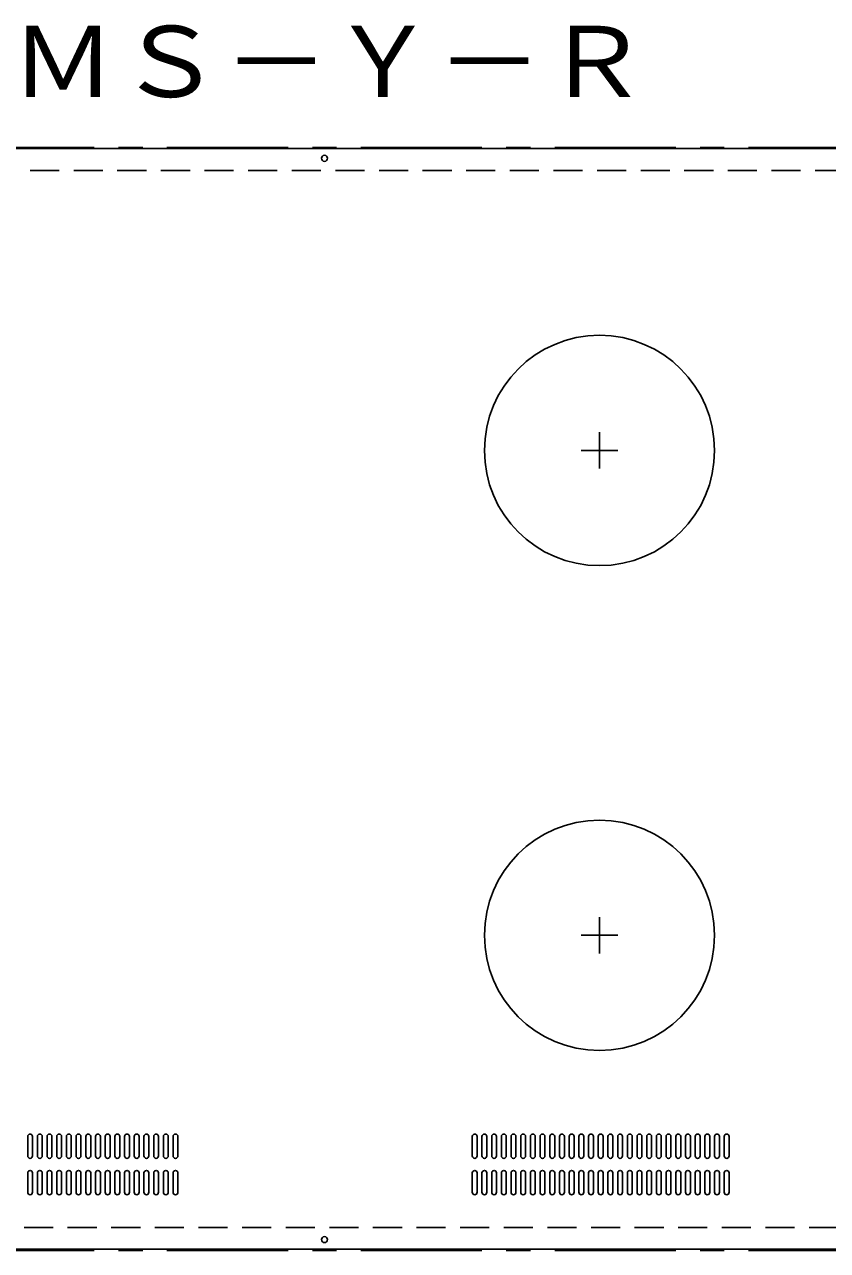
# Model space of a CAD drawing. Units: millimetres, scale not verified. Extents: x -3416 to 4046, y -2178 to 2260.
# Drawn here: x -2665 to -2002, y -1852 to -840 of the extents above; entities that cross this region are included whole.
import ezdxf
from ezdxf.enums import TextEntityAlignment as Align

# ---------------------------------------------------------------- set-up
doc = ezdxf.new("R2010")
doc.units = ezdxf.units.MM
doc.header["$LTSCALE"] = 20
doc.linetypes.add('CHAIN1', pattern=[8, 5, -1, 1, -1])
doc.linetypes.add('DASHED1', pattern=[1.8, 1.2, -0.6])
doc.layers.add('0-0', color=7, linetype='Continuous')
doc.styles.add('ＭＳ ゴシック', font='')
doc.styles.get('ＭＳ ゴシック').set_extended_font_data('MS Gothic')

msp = doc.modelspace()

# ---------------------------------------------------------------- linework, layer by layer
at = {"layer": '0-0', "color": 4, "linetype": 'CHAIN1'}
msp.add_line((3952.47, -941.71), (-3327.53, -941.71), dxfattribs=at)
at = {"layer": '0-0'}
for p, q in [((-3321.53, -942.71), (-1525.53, -942.71)), ((-2662.53, -1757.71), (-2662.53, -1773.71)), ((-2658.53, -1757.71), (-2658.53, -1773.71)), ((-2654.53, -1757.71), (-2654.53, -1773.71)), ((-2650.53, -1757.71), (-2650.53, -1773.71)), ((-2646.53, -1757.71), (-2646.53, -1773.71)), ((-2642.53, -1757.71), (-2642.53, -1773.71)), ((-2638.53, -1757.71), (-2638.53, -1773.71)), ((-2634.53, -1757.71), (-2634.53, -1773.71)), ((-2630.53, -1757.71), (-2630.53, -1773.71)), ((-2626.53, -1757.71), (-2626.53, -1773.71)), ((-2622.53, -1757.71), (-2622.53, -1773.71)), ((-2618.53, -1757.71), (-2618.53, -1773.71)), ((-2614.53, -1757.71), (-2614.53, -1773.71)), ((-2610.53, -1757.71), (-2610.53, -1773.71)), ((-2606.53, -1757.71), (-2606.53, -1773.71)), ((-2602.53, -1757.71), (-2602.53, -1773.71)), ((-2598.53, -1757.71), (-2598.53, -1773.71)), ((-2594.53, -1757.71), (-2594.53, -1773.71)), ((-2590.53, -1757.71), (-2590.53, -1773.71)), ((-2586.53, -1757.71), (-2586.53, -1773.71)), ((-2582.53, -1757.71), (-2582.53, -1773.71)), ((-2578.53, -1757.71), (-2578.53, -1773.71)), ((-2574.53, -1757.71), (-2574.53, -1773.71)), ((-2570.53, -1757.71), (-2570.53, -1773.71)), ((-2566.53, -1757.71), (-2566.53, -1773.71)), ((-2562.53, -1757.71), (-2562.53, -1773.71)), ((-2558.53, -1757.71), (-2558.53, -1773.71)), ((-2554.53, -1757.71), (-2554.53, -1773.71)), ((-2550.53, -1757.71), (-2550.53, -1773.71)), ((-2546.53, -1757.71), (-2546.53, -1773.71)), ((-2542.53, -1757.71), (-2542.53, -1773.71)), ((-2538.53, -1757.71), (-2538.53, -1773.71)), ((-2295.53, -1757.71), (-2295.53, -1773.71)), ((-2291.53, -1757.71), (-2291.53, -1773.71)), ((-2287.53, -1757.71), (-2287.53, -1773.71)), ((-2283.53, -1757.71), (-2283.53, -1773.71)), ((-2279.53, -1757.71), (-2279.53, -1773.71)), ((-2275.53, -1757.71), (-2275.53, -1773.71)), ((-2271.53, -1757.71), (-2271.53, -1773.71)), ((-2267.53, -1757.71), (-2267.53, -1773.71)), ((-2263.53, -1757.71), (-2263.53, -1773.71)), ((-2259.53, -1757.71), (-2259.53, -1773.71)), ((-2255.53, -1757.71), (-2255.53, -1773.71)), ((-2251.53, -1757.71), (-2251.53, -1773.71)), ((-2247.53, -1757.71), (-2247.53, -1773.71)), ((-2243.53, -1757.71), (-2243.53, -1773.71)), ((-2239.53, -1757.71), (-2239.53, -1773.71)), ((-2235.53, -1757.71), (-2235.53, -1773.71)), ((-2231.53, -1757.71), (-2231.53, -1773.71)), ((-2227.53, -1757.71), (-2227.53, -1773.71)), ((-2223.53, -1757.71), (-2223.53, -1773.71)), ((-2219.53, -1757.71), (-2219.53, -1773.71)), ((-2215.53, -1757.71), (-2215.53, -1773.71)), ((-2211.53, -1757.71), (-2211.53, -1773.71)), ((-2207.53, -1757.71), (-2207.53, -1773.71)), ((-2203.53, -1757.71), (-2203.53, -1773.71)), ((-2199.53, -1757.71), (-2199.53, -1773.71)), ((-2195.53, -1757.71), (-2195.53, -1773.71)), ((-2191.53, -1757.71), (-2191.53, -1773.71)), ((-2187.53, -1757.71), (-2187.53, -1773.71)), ((-2183.53, -1757.71), (-2183.53, -1773.71)), ((-2179.53, -1757.71), (-2179.53, -1773.71)), ((-2175.53, -1757.71), (-2175.53, -1773.71)), ((-2171.53, -1757.71), (-2171.53, -1773.71)), ((-2167.53, -1757.71), (-2167.53, -1773.71)), ((-2163.53, -1757.71), (-2163.53, -1773.71)), ((-2159.53, -1757.71), (-2159.53, -1773.71)), ((-2155.53, -1757.71), (-2155.53, -1773.71)), ((-2151.53, -1757.71), (-2151.53, -1773.71)), ((-2147.53, -1757.71), (-2147.53, -1773.71)), ((-2143.53, -1757.71), (-2143.53, -1773.71)), ((-2139.53, -1757.71), (-2139.53, -1773.71)), ((-2135.53, -1757.71), (-2135.53, -1773.71)), ((-2131.53, -1757.71), (-2131.53, -1773.71)), ((-2127.53, -1757.71), (-2127.53, -1773.71)), ((-2123.53, -1757.71), (-2123.53, -1773.71)), ((-2119.53, -1757.71), (-2119.53, -1773.71)), ((-2115.53, -1757.71), (-2115.53, -1773.71)), ((-2111.53, -1757.71), (-2111.53, -1773.71)), ((-2107.53, -1757.71), (-2107.53, -1773.71)), ((-2103.53, -1757.71), (-2103.53, -1773.71)), ((-2099.53, -1757.71), (-2099.53, -1773.71)), ((-2095.53, -1757.71), (-2095.53, -1773.71)), ((-2091.53, -1757.71), (-2091.53, -1773.71)), ((-2087.53, -1757.71), (-2087.53, -1773.71)), ((-2083.53, -1757.71), (-2083.53, -1773.71)), ((-2662.53, -1787.71), (-2662.53, -1803.71)), ((-2658.53, -1787.71), (-2658.53, -1803.71)), ((-2654.53, -1787.71), (-2654.53, -1803.71)), ((-2650.53, -1787.71), (-2650.53, -1803.71)), ((-2646.53, -1787.71), (-2646.53, -1803.71)), ((-2642.53, -1787.71), (-2642.53, -1803.71)), ((-2638.53, -1787.71), (-2638.53, -1803.71)), ((-2634.53, -1787.71), (-2634.53, -1803.71)), ((-2630.53, -1787.71), (-2630.53, -1803.71)), ((-2626.53, -1787.71), (-2626.53, -1803.71)), ((-2622.53, -1787.71), (-2622.53, -1803.71)), ((-2618.53, -1787.71), (-2618.53, -1803.71)), ((-2614.53, -1787.71), (-2614.53, -1803.71)), ((-2610.53, -1787.71), (-2610.53, -1803.71)), ((-2606.53, -1787.71), (-2606.53, -1803.71)), ((-2602.53, -1787.71), (-2602.53, -1803.71)), ((-2598.53, -1787.71), (-2598.53, -1803.71)), ((-2594.53, -1787.71), (-2594.53, -1803.71)), ((-2590.53, -1787.71), (-2590.53, -1803.71)), ((-2586.53, -1787.71), (-2586.53, -1803.71)), ((-2582.53, -1787.71), (-2582.53, -1803.71)), ((-2578.53, -1787.71), (-2578.53, -1803.71)), ((-2574.53, -1787.71), (-2574.53, -1803.71)), ((-2570.53, -1787.71), (-2570.53, -1803.71)), ((-2566.53, -1787.71), (-2566.53, -1803.71)), ((-2562.53, -1787.71), (-2562.53, -1803.71)), ((-2558.53, -1787.71), (-2558.53, -1803.71)), ((-2554.53, -1787.71), (-2554.53, -1803.71)), ((-2550.53, -1787.71), (-2550.53, -1803.71)), ((-2546.53, -1787.71), (-2546.53, -1803.71)), ((-2542.53, -1787.71), (-2542.53, -1803.71)), ((-2538.53, -1787.71), (-2538.53, -1803.71)), ((-2295.53, -1787.71), (-2295.53, -1803.71)), ((-2291.53, -1787.71), (-2291.53, -1803.71)), ((-2287.53, -1787.71), (-2287.53, -1803.71)), ((-2283.53, -1787.71), (-2283.53, -1803.71)), ((-2279.53, -1787.71), (-2279.53, -1803.71)), ((-2275.53, -1787.71), (-2275.53, -1803.71)), ((-2271.53, -1787.71), (-2271.53, -1803.71)), ((-2267.53, -1787.71), (-2267.53, -1803.71)), ((-2263.53, -1787.71), (-2263.53, -1803.71)), ((-2259.53, -1787.71), (-2259.53, -1803.71)), ((-2255.53, -1787.71), (-2255.53, -1803.71)), ((-2251.53, -1787.71), (-2251.53, -1803.71)), ((-2247.53, -1787.71), (-2247.53, -1803.71)), ((-2243.53, -1787.71), (-2243.53, -1803.71)), ((-2239.53, -1787.71), (-2239.53, -1803.71)), ((-2235.53, -1787.71), (-2235.53, -1803.71)), ((-2231.53, -1787.71), (-2231.53, -1803.71)), ((-2227.53, -1787.71), (-2227.53, -1803.71)), ((-2223.53, -1787.71), (-2223.53, -1803.71)), ((-2219.53, -1787.71), (-2219.53, -1803.71)), ((-2215.53, -1787.71), (-2215.53, -1803.71)), ((-2211.53, -1787.71), (-2211.53, -1803.71)), ((-2207.53, -1787.71), (-2207.53, -1803.71)), ((-2203.53, -1787.71), (-2203.53, -1803.71)), ((-2199.53, -1787.71), (-2199.53, -1803.71)), ((-2195.53, -1787.71), (-2195.53, -1803.71)), ((-2191.53, -1787.71), (-2191.53, -1803.71)), ((-2187.53, -1787.71), (-2187.53, -1803.71)), ((-2183.53, -1787.71), (-2183.53, -1803.71)), ((-2179.53, -1787.71), (-2179.53, -1803.71)), ((-2175.53, -1787.71), (-2175.53, -1803.71)), ((-2171.53, -1787.71), (-2171.53, -1803.71)), ((-2167.53, -1787.71), (-2167.53, -1803.71)), ((-2163.53, -1787.71), (-2163.53, -1803.71)), ((-2159.53, -1787.71), (-2159.53, -1803.71)), ((-2155.53, -1787.71), (-2155.53, -1803.71)), ((-2151.53, -1787.71), (-2151.53, -1803.71)), ((-2147.53, -1787.71), (-2147.53, -1803.71)), ((-2143.53, -1787.71), (-2143.53, -1803.71)), ((-2139.53, -1787.71), (-2139.53, -1803.71)), ((-2135.53, -1787.71), (-2135.53, -1803.71)), ((-2131.53, -1787.71), (-2131.53, -1803.71)), ((-2127.53, -1787.71), (-2127.53, -1803.71)), ((-2123.53, -1787.71), (-2123.53, -1803.71)), ((-2119.53, -1787.71), (-2119.53, -1803.71)), ((-2115.53, -1787.71), (-2115.53, -1803.71)), ((-2111.53, -1787.71), (-2111.53, -1803.71)), ((-2107.53, -1787.71), (-2107.53, -1803.71)), ((-2103.53, -1787.71), (-2103.53, -1803.71)), ((-2099.53, -1787.71), (-2099.53, -1803.71)), ((-2095.53, -1787.71), (-2095.53, -1803.71)), ((-2091.53, -1787.71), (-2091.53, -1803.71)), ((-2087.53, -1787.71), (-2087.53, -1803.71)), ((-2083.53, -1787.71), (-2083.53, -1803.71)), ((-3321.53, -1850.71), (-1525.53, -1850.71))]:
    msp.add_line(p, q, dxfattribs=at)
at = {"layer": '0-0', "linetype": 'DASHED1'}
for p, q in [((-3308.53, -960.71), (-1525.53, -960.71)), ((-1525.53, -1832.71), (-3308.53, -1832.71))]:
    msp.add_line(p, q, dxfattribs=at)
at = {"layer": '0-0', "linetype": 'CHAIN1'}
for p, q in [((-2190.53, -1176.71), (-2190.53, -1206.71)), ((-2205.53, -1191.71), (-2175.53, -1191.71)), ((-2190.53, -1576.71), (-2190.53, -1606.71)), ((-2205.53, -1591.71), (-2175.53, -1591.71))]:
    msp.add_line(p, q, dxfattribs=at)
at = {"layer": '0-0', "color": 4, "linetype": 'CHAIN1'}
msp.add_lwpolyline([(3952.47, -941.71), (3952.47, -1851.71), (-3327.53, -1851.71)], dxfattribs=at)
at = {"layer": '0-0'}
for centre, radius in [((-2417.53, -950.71), 2.5), ((-2190.53, -1191.71), 95), ((-2190.53, -1591.71), 95), ((-2417.53, -1842.71), 2.5)]:
    msp.add_circle(centre, radius, dxfattribs=at)
for centre, start, end in [((-2660.53, -1757.71), 0, 180), ((-2652.53, -1757.71), 0, 180), ((-2644.53, -1757.71), 0, 180), ((-2636.53, -1757.71), 0, 180), ((-2628.53, -1757.71), 0, 180), ((-2620.53, -1757.71), 0, 180), ((-2612.53, -1757.71), 0, 180), ((-2604.53, -1757.71), 0, 180), ((-2596.53, -1757.71), 0, 180), ((-2588.53, -1757.71), 0, 180), ((-2580.53, -1757.71), 0, 180), ((-2572.53, -1757.71), 0, 180), ((-2564.53, -1757.71), 0, 180), ((-2556.53, -1757.71), 0, 180), ((-2548.53, -1757.71), 0, 180), ((-2540.53, -1757.71), 0, 180), ((-2293.53, -1757.71), 0, 180), ((-2285.53, -1757.71), 0, 180), ((-2277.53, -1757.71), 0, 180), ((-2269.53, -1757.71), 0, 180), ((-2261.53, -1757.71), 0, 180), ((-2253.53, -1757.71), 0, 180), ((-2245.53, -1757.71), 0, 180), ((-2237.53, -1757.71), 0, 180), ((-2229.53, -1757.71), 0, 180), ((-2221.53, -1757.71), 0, 180), ((-2213.53, -1757.71), 0, 180), ((-2205.53, -1757.71), 0, 180), ((-2197.53, -1757.71), 0, 180), ((-2189.53, -1757.71), 0, 180), ((-2181.53, -1757.71), 0, 180), ((-2173.53, -1757.71), 0, 180), ((-2165.53, -1757.71), 0, 180), ((-2157.53, -1757.71), 0, 180), ((-2149.53, -1757.71), 0, 180), ((-2141.53, -1757.71), 0, 180), ((-2133.53, -1757.71), 0, 180), ((-2125.53, -1757.71), 0, 180), ((-2117.53, -1757.71), 0, 180), ((-2109.53, -1757.71), 0, 180), ((-2101.53, -1757.71), 0, 180), ((-2093.53, -1757.71), 0, 180), ((-2085.53, -1757.71), 0, 180), ((-2660.53, -1773.71), 180, 0), ((-2652.53, -1773.71), 180, 0), ((-2644.53, -1773.71), 180, 0), ((-2636.53, -1773.71), 180, 0), ((-2628.53, -1773.71), 180, 0), ((-2620.53, -1773.71), 180, 0), ((-2612.53, -1773.71), 180, 0), ((-2604.53, -1773.71), 180, 0), ((-2596.53, -1773.71), 180, 0), ((-2588.53, -1773.71), 180, 0), ((-2580.53, -1773.71), 180, 0), ((-2572.53, -1773.71), 180, 0), ((-2564.53, -1773.71), 180, 0), ((-2556.53, -1773.71), 180, 0), ((-2548.53, -1773.71), 180, 0), ((-2540.53, -1773.71), 180, 0), ((-2293.53, -1773.71), 180, 0), ((-2285.53, -1773.71), 180, 0), ((-2277.53, -1773.71), 180, 0), ((-2269.53, -1773.71), 180, 0), ((-2261.53, -1773.71), 180, 0), ((-2253.53, -1773.71), 180, 0), ((-2245.53, -1773.71), 180, 0), ((-2237.53, -1773.71), 180, 0), ((-2229.53, -1773.71), 180, 0), ((-2221.53, -1773.71), 180, 0), ((-2213.53, -1773.71), 180, 0), ((-2205.53, -1773.71), 180, 0), ((-2197.53, -1773.71), 180, 0), ((-2189.53, -1773.71), 180, 0), ((-2181.53, -1773.71), 180, 0), ((-2173.53, -1773.71), 180, 0), ((-2165.53, -1773.71), 180, 0), ((-2157.53, -1773.71), 180, 0), ((-2149.53, -1773.71), 180, 0), ((-2141.53, -1773.71), 180, 0), ((-2133.53, -1773.71), 180, 0), ((-2125.53, -1773.71), 180, 0), ((-2117.53, -1773.71), 180, 0), ((-2109.53, -1773.71), 180, 0), ((-2101.53, -1773.71), 180, 0), ((-2093.53, -1773.71), 180, 0), ((-2085.53, -1773.71), 180, 0), ((-2660.53, -1787.71), 0, 180), ((-2652.53, -1787.71), 0, 180), ((-2644.53, -1787.71), 0, 180), ((-2636.53, -1787.71), 0, 180), ((-2628.53, -1787.71), 0, 180), ((-2620.53, -1787.71), 0, 180), ((-2612.53, -1787.71), 0, 180), ((-2604.53, -1787.71), 0, 180), ((-2596.53, -1787.71), 0, 180), ((-2588.53, -1787.71), 0, 180), ((-2580.53, -1787.71), 0, 180), ((-2572.53, -1787.71), 0, 180), ((-2564.53, -1787.71), 0, 180), ((-2556.53, -1787.71), 0, 180), ((-2548.53, -1787.71), 0, 180), ((-2540.53, -1787.71), 0, 180), ((-2293.53, -1787.71), 0, 180), ((-2285.53, -1787.71), 0, 180), ((-2277.53, -1787.71), 0, 180), ((-2269.53, -1787.71), 0, 180), ((-2261.53, -1787.71), 0, 180), ((-2253.53, -1787.71), 0, 180), ((-2245.53, -1787.71), 0, 180), ((-2237.53, -1787.71), 0, 180), ((-2229.53, -1787.71), 0, 180), ((-2221.53, -1787.71), 0, 180), ((-2213.53, -1787.71), 0, 180), ((-2205.53, -1787.71), 0, 180), ((-2197.53, -1787.71), 0, 180), ((-2189.53, -1787.71), 0, 180), ((-2181.53, -1787.71), 0, 180), ((-2173.53, -1787.71), 0, 180), ((-2165.53, -1787.71), 0, 180), ((-2157.53, -1787.71), 0, 180), ((-2149.53, -1787.71), 0, 180), ((-2141.53, -1787.71), 0, 180), ((-2133.53, -1787.71), 0, 180), ((-2125.53, -1787.71), 0, 180), ((-2117.53, -1787.71), 0, 180), ((-2109.53, -1787.71), 0, 180), ((-2101.53, -1787.71), 0, 180), ((-2093.53, -1787.71), 0, 180), ((-2085.53, -1787.71), 0, 180), ((-2660.53, -1803.71), 180, 0), ((-2652.53, -1803.71), 180, 0), ((-2644.53, -1803.71), 180, 0), ((-2636.53, -1803.71), 180, 0), ((-2628.53, -1803.71), 180, 0), ((-2620.53, -1803.71), 180, 0), ((-2612.53, -1803.71), 180, 0), ((-2604.53, -1803.71), 180, 0), ((-2596.53, -1803.71), 180, 0), ((-2588.53, -1803.71), 180, 0), ((-2580.53, -1803.71), 180, 0), ((-2572.53, -1803.71), 180, 0), ((-2564.53, -1803.71), 180, 0), ((-2556.53, -1803.71), 180, 0), ((-2548.53, -1803.71), 180, 0), ((-2540.53, -1803.71), 180, 0), ((-2293.53, -1803.71), 180, 0), ((-2285.53, -1803.71), 180, 0), ((-2277.53, -1803.71), 180, 0), ((-2269.53, -1803.71), 180, 0), ((-2261.53, -1803.71), 180, 0), ((-2253.53, -1803.71), 180, 0), ((-2245.53, -1803.71), 180, 0), ((-2237.53, -1803.71), 180, 0), ((-2229.53, -1803.71), 180, 0), ((-2221.53, -1803.71), 180, 0), ((-2213.53, -1803.71), 180, 0), ((-2205.53, -1803.71), 180, 0), ((-2197.53, -1803.71), 180, 0), ((-2189.53, -1803.71), 180, 0), ((-2181.53, -1803.71), 180, 0), ((-2173.53, -1803.71), 180, 0), ((-2165.53, -1803.71), 180, 0), ((-2157.53, -1803.71), 180, 0), ((-2149.53, -1803.71), 180, 0), ((-2141.53, -1803.71), 180, 0), ((-2133.53, -1803.71), 180, 0), ((-2125.53, -1803.71), 180, 0), ((-2117.53, -1803.71), 180, 0), ((-2109.53, -1803.71), 180, 0), ((-2101.53, -1803.71), 180, 0), ((-2093.53, -1803.71), 180, 0), ((-2085.53, -1803.71), 180, 0)]:
    msp.add_arc(centre, 2, start, end, dxfattribs=at)

# ---------------------------------------------------------------- texts
at = {"layer": '0-0', "style": 'ＭＳ ゴシック', "width": 1.1}
msp.add_text('ＭＳ－Ｙ－Ｒ', height=58.65, dxfattribs=at).set_placement((-2677.31, -917.69), align=Align.BOTTOM_LEFT)

doc.saveas('drawing.dxf')
